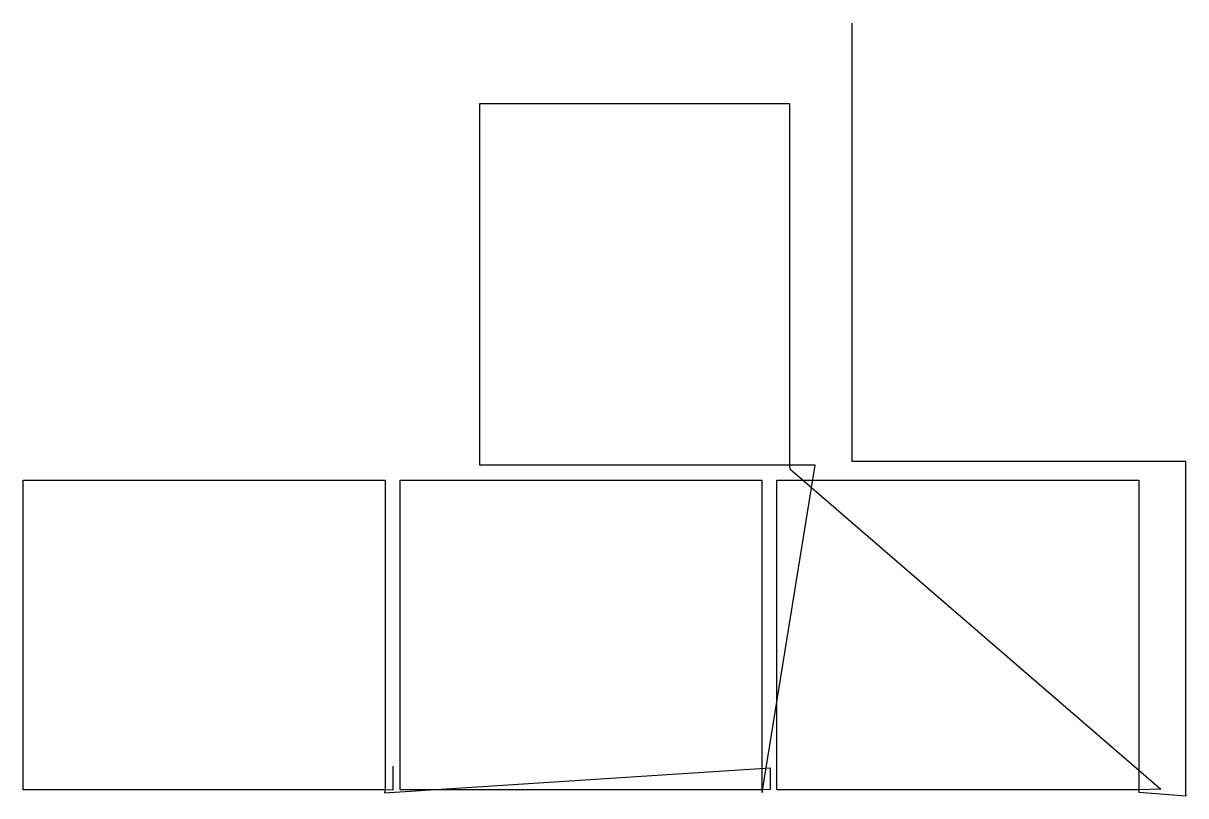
# Model space of a CAD drawing. Header units: metres. Extents: x 398 to 1960, y 0 to 1038.
import ezdxf

# ---------------------------------------------------------------- set-up
doc = ezdxf.new("R2010")
doc.units = ezdxf.units.M

msp = doc.modelspace()

# ---------------------------------------------------------------- linework, layer by layer
at = {"layer": 'TOOL_0'}
for p, q in [((1511.925, 1037), (1511.925, 1038)), ((1511.925, 449.09), (1511.925, 1037)), ((1011.782, 444.152), (1011.782, 930.152)), ((1011.782, 930.152), (1427.782, 930.152)), ((1427.782, 930.152), (1427.782, 444.152)), ((1427.782, 444.152), (1011.782, 444.152)), ((1390.978, 4.157), (1462.191, 444.354)), ((1462.191, 444.354), (1427.782, 444.152)), ((1427.782, 444.152), (1428.23, 439.112)), ((1428.23, 439.112), (1926.515, 8.775)), ((1959.821, 449.09), (1511.925, 449.09)), ((1959.821, 1), (1959.821, 449.09)), ((398.422, 8.05), (398.422, 424.05)), ((398.422, 424.05), (884.422, 424.05)), ((884.422, 424.05), (884.422, 8.05)), ((904.574, 8.051), (904.574, 424.051)), ((904.574, 424.051), (1390.574, 424.051)), ((1390.574, 424.051), (1390.574, 8.051)), ((1410.726, 8.05), (1410.726, 424.05)), ((1410.726, 424.05), (1896.726, 424.05)), ((1896.726, 424.05), (1896.726, 8.05)), ((883.775, 3.876), (1401.588, 37.438)), ((894.98, 39.975), (894.98, 7.334)), ((1401.588, 37.438), (1401.588, 8.38)), ((884.422, 8.05), (398.422, 8.05)), ((884.422, 8.05), (883.775, 3.876)), ((894.98, 7.334), (884.422, 8.05)), ((1390.574, 8.051), (904.574, 8.051)), ((1401.588, 8.38), (1390.574, 8.051)), ((1390.574, 8.051), (1390.978, 4.157)), ((1896.726, 8.05), (1410.726, 8.05)), ((1926.515, 8.775), (1896.726, 8.05)), ((1896.726, 8.05), (1896.976, 4.616)), ((1896.976, 4.616), (1959.821, 0)), ((1959.821, 0), (1959.821, 1)), ((1959.821, 1), (1959.821, 0)), ((1959.821, 0), (1959.821, 1))]:
    msp.add_line(p, q, dxfattribs=at)

doc.saveas('drawing.dxf')
